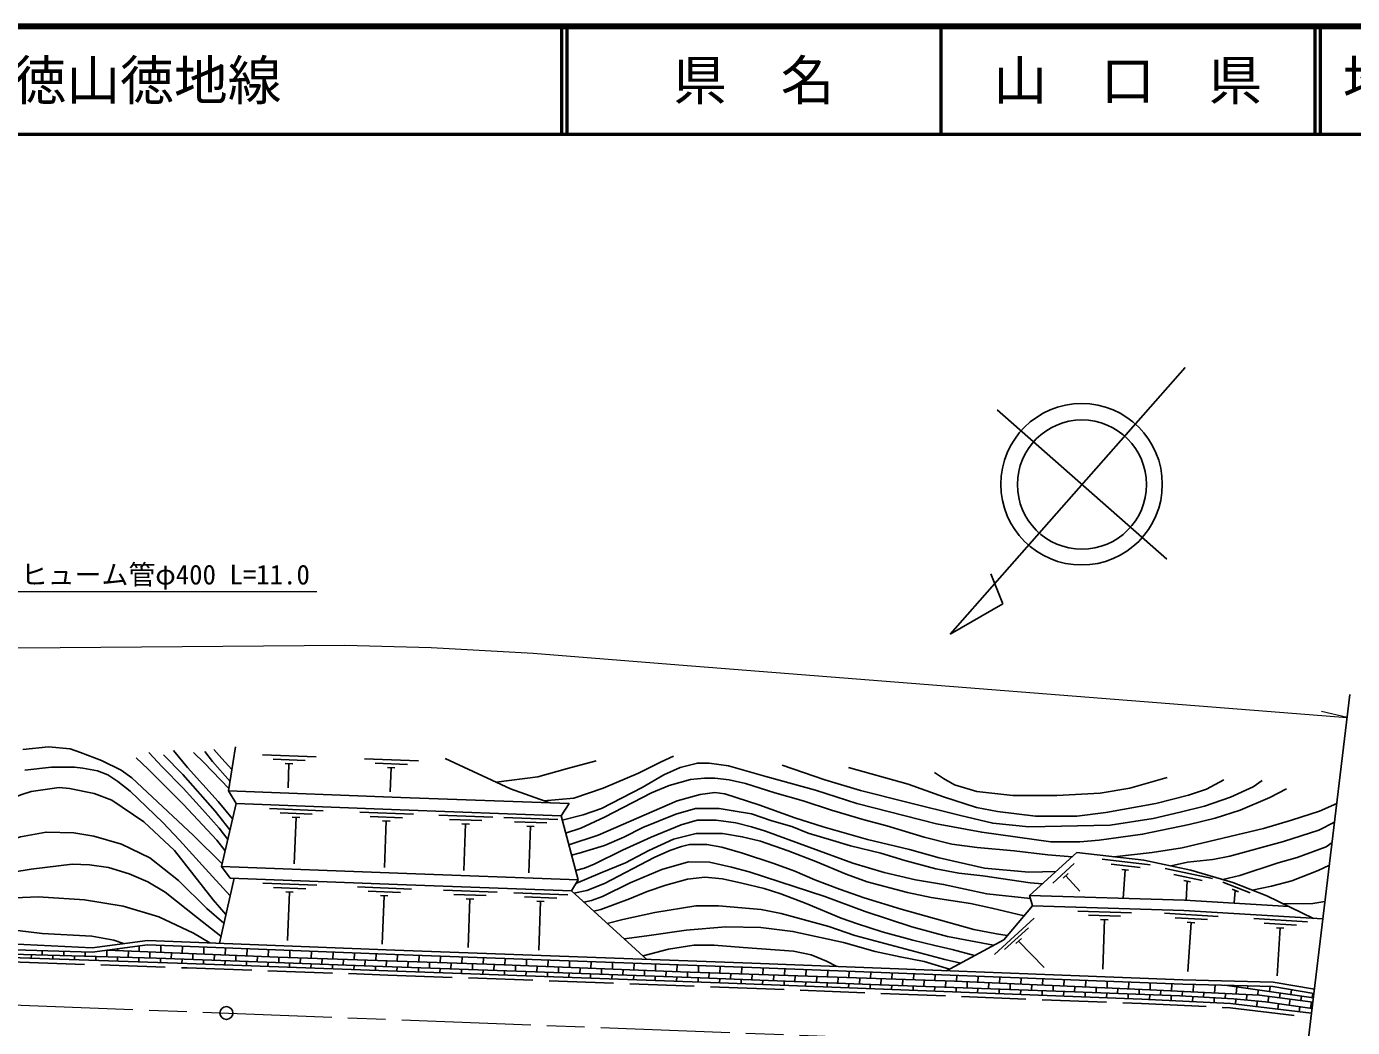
# Model space of a CAD drawing. Units: millimetres at full size, sheet at 1:1000; details may follow other scales. Extents: x 40000 to 680000, y 20000 to 380000.
# Drawn here: x 248040 to 371262, y 286991 to 380000 of the extents above; entities that cross this region are included whole.
import ezdxf
from ezdxf.enums import TextEntityAlignment as Align

# ---------------------------------------------------------------- set-up
doc = ezdxf.new("R2010")
doc.units = ezdxf.units.MM
doc.header["$LTSCALE"] = 1000
doc.linetypes.add('CHAIN', pattern=[18.5, 12, -1.5, 3.5, -1.5])
doc.linetypes.add('DASHED', pattern=[7.5, 6, -1.5])
for name, color, linetype, lineweight in [('M-BGD', 7, 'Continuous', 25), ('M-BMK', 2, 'CHAIN', 13), ('M-BMK-OTRS', 5, 'Continuous', 25), ('M-BMK-SRVR', 3, 'Continuous', 25), ('M-STR-HTXT', 7, 'Continuous', 13), ('M-TTL', 2, 'Continuous', 140), ('M-TTL-LINE', 7, 'Continuous', 50)]:
    doc.layers.add(name, color=color, linetype=linetype, lineweight=lineweight)
doc.layers.add('M-TTL-TXT', color=7, linetype='Continuous')
doc.styles.add('ＭＳ ゴシック', font='')
doc.styles.get('ＭＳ ゴシック').set_extended_font_data('MS Gothic')

msp = doc.modelspace()

# ---------------------------------------------------------------- linework, layer by layer
at = {"layer": 'M-BGD'}
for p, q in [((274957, 312128), (269961, 312324)), ((273944, 311807), (270946, 311925)), ((284454, 311755), (279458, 311951)), ((272781, 311493), (272081, 311520)), ((272431, 311506), (272343, 309272)), ((283441, 311435), (280443, 311552)), ((282278, 311120), (281578, 311148)), ((281928, 311134), (281840, 308900)), ((275610, 307132), (270613, 307328)), ((274596, 306812), (271599, 306929)), ((283996, 306803), (279000, 306999)), ((273433, 306497), (272734, 306525)), ((273083, 306511), (272914, 302194)), ((282982, 306483), (279985, 306600)), ((281819, 306168), (281120, 306196)), ((281469, 306182), (281300, 301865)), ((291368, 306538), (286371, 306720)), ((290355, 306215), (287357, 306324)), ((289193, 305897), (288493, 305922)), ((288843, 305910), (288686, 301592)), ((297402, 306318), (292405, 306500)), ((296389, 305995), (293391, 306104)), ((295227, 305677), (294528, 305702)), ((294877, 305690), (294720, 301372)), ((345404, 302221), (343410, 300399)), ((352465, 302096), (347996, 302624)), ((351529, 301844), (348848, 302161)), ((265963, 294811), (267329, 300862)), ((344842, 301301), (344377, 300876)), ((344609, 301088), (345917, 299657)), ((350459, 301608), (349833, 301682)), ((350146, 301645), (349944, 298987)), ((358262, 300830), (353856, 301748)), ((357307, 300661), (354664, 301212)), ((275004, 300201), (270008, 300397)), ((273990, 299880), (270993, 299998)), ((272827, 299566), (272128, 299593)), ((272477, 299579), (272300, 295063)), ((283803, 299856), (278807, 300052)), ((282790, 299535), (279792, 299653)), ((291772, 299569), (286776, 299751)), ((298330, 299330), (293334, 299512)), ((356220, 300520), (355604, 300648)), ((355912, 300584), (355803, 298805)), ((361739, 299506), (359226, 300493)), ((360666, 299605), (360080, 299835)), ((360373, 299720), (360270, 298586)), ((281626, 299220), (280927, 299248)), ((281277, 299234), (281100, 294718)), ((290760, 299245), (287762, 299355)), ((289598, 298927), (288898, 298953)), ((289248, 298940), (289083, 294423)), ((297318, 299006), (294320, 299116)), ((296156, 298688), (295456, 298714)), ((295806, 298701), (295641, 294184)), ((341679, 297144), (337986, 293772)), ((350725, 297653), (345727, 297804)), ((349714, 297323), (346716, 297414)), ((348554, 296998), (347854, 297019)), ((348204, 297009), (348065, 292410)), ((358795, 297309), (353804, 297615)), ((357775, 297011), (354781, 297194)), ((367076, 296802), (362085, 297107)), ((341143, 296248), (338927, 294225)), ((356605, 296722), (355906, 296764)), ((356256, 296743), (355976, 292182)), ((366056, 296503), (363061, 296687)), ((364886, 296214), (364187, 296257)), ((364537, 296236), (364264, 291784)), ((258522, 294569), (258508, 294049)), ((260537, 294623), (260512, 293968)), ((262535, 294545), (262510, 293887)), ((340496, 295251), (339979, 294779)), ((340237, 295015), (342621, 292566)), ((248496, 293750), (248487, 293422)), ((249506, 294124), (249495, 293723)), ((250495, 293696), (250486, 293353)), ((251506, 294065), (251495, 293668)), ((252494, 293641), (252485, 293285)), ((253505, 294007), (253494, 293614)), ((254494, 293587), (254484, 293216)), ((255510, 294169), (255493, 293559)), ((256493, 293532), (256482, 293148)), ((256514, 294302), (256509, 294130)), ((257508, 294090), (257493, 293505)), ((258492, 293478), (258481, 293080)), ((259507, 294009), (259492, 293450)), ((260491, 293419), (260476, 293011)), ((261511, 293928), (261491, 293382)), ((262490, 293344), (262475, 292943)), ((263509, 293847), (263489, 293307)), ((264533, 294467), (264509, 293806)), ((265508, 293766), (265488, 293231)), ((266532, 294388), (266507, 293725)), ((267506, 293685), (267486, 293156)), ((268530, 294310), (268505, 293644)), ((269505, 293604), (269485, 293081)), ((270526, 294232), (270503, 293563)), ((271502, 293523), (271484, 293010)), ((272525, 294153), (272501, 293489)), ((273501, 293455), (273482, 292939)), ((274523, 294075), (274500, 293420)), ((275500, 293386), (275481, 292868)), ((276522, 293996), (276499, 293352)), ((277498, 293317), (277480, 292797)), ((278520, 293918), (278498, 293283)), ((280518, 293840), (280496, 293214)), ((282517, 293762), (282495, 293145)), ((284515, 293689), (284494, 293077)), ((286514, 293616), (286493, 293008)), ((288513, 293543), (288492, 292939)), ((290512, 293471), (290490, 292871)), ((292510, 293398), (292489, 292796)), ((294509, 293325), (294488, 292720)), ((264488, 293269), (264474, 292873)), ((266487, 293194), (266472, 292802)), ((268486, 293119), (268471, 292732)), ((270484, 293045), (270471, 292661)), ((272483, 292974), (272469, 292591)), ((274482, 292903), (274468, 292520)), ((276480, 292832), (276467, 292449)), ((278479, 292761), (278466, 292379)), ((279497, 293249), (279479, 292726)), ((280478, 292690), (280465, 292308)), ((281496, 293180), (281477, 292655)), ((282477, 292620), (282463, 292237)), ((283495, 293111), (283476, 292585)), ((284476, 292550), (284462, 292163)), ((285493, 293042), (285475, 292515)), ((286474, 292480), (286461, 292090)), ((287492, 292974), (287474, 292445)), ((288473, 292410), (288459, 292017)), ((289491, 292905), (289472, 292375)), ((290472, 292340), (290458, 291944)), ((291490, 292834), (291471, 292305)), ((292471, 292270), (292457, 291871)), ((293488, 292758), (293470, 292234)), ((294469, 292199), (294455, 291798)), ((295488, 292682), (295469, 292164)), ((296468, 292127), (296453, 291725)), ((296509, 293252), (296487, 292644)), ((297486, 292606), (297467, 292091)), ((298467, 292054), (298452, 291651)), ((298508, 293179), (298486, 292568)), ((299485, 292530), (299466, 292017)), ((300507, 293106), (300484, 292492)), ((301483, 292454), (301465, 291944)), ((302505, 293033), (302483, 292416)), ((303482, 292378), (303463, 291870)), ((304504, 292960), (304481, 292340)), ((305481, 292302), (305462, 291796)), ((306503, 292887), (306480, 292264)), ((307479, 292226), (307461, 291723)), ((308501, 292815), (308478, 292188)), ((309478, 292153), (309459, 291649)), ((310500, 292742), (310477, 292118)), ((311478, 292084), (311458, 291574)), ((312501, 292669), (312477, 292050)), ((314500, 292596), (314476, 291981)), ((316499, 292521), (316475, 291913)), ((318497, 292443), (318474, 291844)), ((320496, 292366), (320473, 291775)), ((322494, 292289), (322471, 291707)), ((324493, 292211), (324470, 291638)), ((326491, 292134), (326469, 291569)), ((328486, 292057), (328466, 291501)), ((300465, 291980), (300451, 291578)), ((302464, 291907), (302449, 291505)), ((304463, 291833), (304448, 291432)), ((306461, 291760), (306447, 291359)), ((308460, 291686), (308445, 291286)), ((310459, 291613), (310444, 291212)), ((312457, 291535), (312442, 291139)), ((313477, 292015), (313456, 291496)), ((314456, 291457), (314440, 291062)), ((315475, 291947), (315455, 291418)), ((316454, 291379), (316439, 290984)), ((317474, 291878), (317453, 291340)), ((318453, 291301), (318437, 290906)), ((319473, 291810), (319452, 291262)), ((320451, 291223), (320436, 290828)), ((321472, 291741), (321450, 291184)), ((322449, 291145), (322434, 290750)), ((323471, 291672), (323449, 291106)), ((324448, 291067), (324433, 290672)), ((325470, 291604), (325447, 291028)), ((326446, 290989), (326431, 290595)), ((327467, 291535), (327446, 290951)), ((328445, 290915), (328431, 290517)), ((329466, 291467), (329444, 290879)), ((330444, 290843), (330429, 290439)), ((330485, 291980), (330465, 291432)), ((331464, 291398), (331443, 290807)), ((332483, 291902), (332464, 291364)), ((333463, 291329), (333442, 290735)), ((334482, 291825), (334463, 291293)), ((335462, 291249), (335441, 290663)), ((336480, 291748), (336461, 291205)), ((337460, 291161), (337439, 290591)), ((338479, 291670), (338459, 291117)), ((339458, 291074), (339438, 290519)), ((340477, 291593), (340457, 291030)), ((341456, 290986), (341437, 290447)), ((342476, 291516), (342455, 290942)), ((343454, 290898), (343435, 290375)), ((344474, 291438), (344453, 290854)), ((345453, 290810), (345434, 290303)), ((346473, 291361), (346452, 290766)), ((348472, 291284), (348450, 290678)), ((350470, 291206), (350448, 290590)), ((352469, 291129), (352446, 290502)), ((354467, 291052), (354444, 290402)), ((356493, 290987), (356451, 290302)), ((358493, 290937), (358449, 290203)), ((359403, 290915), (367629, 289755)), ((359494, 290912), (359493, 290902)), ((361529, 290862), (361508, 290618)), ((363615, 290810), (363546, 290331)), ((332442, 290771), (332428, 290361)), ((334441, 290699), (334426, 290283)), ((336440, 290627), (336425, 290206)), ((338439, 290555), (338423, 290128)), ((340437, 290483), (340422, 290050)), ((342436, 290411), (342420, 289972)), ((344435, 290339), (344419, 289894)), ((346433, 290267), (346417, 289817)), ((347451, 290722), (347433, 290230)), ((348432, 290194), (348415, 289739)), ((349449, 290634), (349431, 290158)), ((350431, 290121), (350414, 289661)), ((351447, 290546), (351430, 290085)), ((352429, 290048), (352412, 289577)), ((353445, 290452), (353429, 290012)), ((354428, 289975), (354410, 289482)), ((355453, 290352), (355427, 289934)), ((356425, 289874), (356396, 289387)), ((357450, 290252), (357424, 289813)), ((358422, 289753), (358394, 289292)), ((359448, 290153), (359420, 289692)), ((360418, 289626), (360378, 289165)), ((360516, 290758), (360459, 290102)), ((361458, 290052), (361414, 289539)), ((362499, 290478), (362458, 290003)), ((363481, 289881), (363405, 289353)), ((364536, 290191), (364473, 289750)), ((365464, 289619), (365384, 289067)), ((365592, 290503), (365527, 290052)), ((366517, 289912), (366455, 289488)), ((367563, 290162), (367507, 289773)), ((362410, 289453), (362364, 288925)), ((364395, 289210), (364319, 288689)), ((366374, 288924), (366305, 288450)), ((367447, 289357), (367364, 288781))]:
    msp.add_line(p, q, dxfattribs=at)
for points in [[(266213, 302192), (263554, 304832), (257814, 310178), (256825, 310903), (255007, 311785), (253044, 312528), (252094, 312893), (250078, 313075), (247711, 312814)], [(266954, 300877), (266159, 301959), (267521, 307810), (266816, 308988), (267459, 313082)], [(258221, 312047), (259359, 310998), (262623, 307713), (265714, 304392), (266498, 303414)], [(259396, 312548), (260651, 311220), (262598, 309227), (264406, 307252), (265943, 305505), (266741, 304460)], [(260762, 312319), (262559, 310496), (265565, 307087), (266949, 305351)], [(261698, 312719), (263001, 311150), (265847, 307975), (267188, 306376)], [(263557, 312548), (264554, 311596), (266848, 309195)], [(264620, 312639), (265324, 311707), (266950, 309845)], [(265436, 312834), (266179, 311983), (267126, 310966)], [(286940, 311989), (293006, 309179), (296666, 307856)], [(300981, 311768), (298323, 311070), (295551, 310275), (291689, 309789)], [(308176, 312193), (307030, 311687), (304899, 310622), (301635, 309227), (298907, 308295), (296127, 308051)], [(266960, 299230), (264686, 301729), (262251, 304383), (260704, 306032), (257679, 308946), (256530, 309841), (255599, 310452), (254629, 310825), (253263, 311092), (252485, 311191), (250347, 311191), (247870, 310892)], [(365142, 309175), (363595, 308349), (360831, 307169), (358516, 306429), (356090, 305867), (351757, 304952), (347724, 304388), (345920, 304249), (343240, 304249), (336817, 305127), (332616, 305903), (325191, 307814), (321348, 309041), (316758, 310299), (313280, 311311), (311490, 311560), (310384, 311560), (308771, 311137), (307276, 310466), (305252, 309302), (301486, 307353), (299778, 306759), (297823, 306241)], [(362863, 309945), (362021, 309349), (359937, 308395), (357516, 307553), (355246, 306998), (352753, 306424), (348730, 305797), (341199, 305639), (337830, 305962), (334841, 306685), (329859, 307923), (325532, 309001), (322239, 309990), (318263, 311355)], [(324430, 311157), (329980, 309600), (333256, 308433), (336322, 307425), (338275, 307052), (341813, 306638), (345647, 306638), (348334, 306968), (352983, 307796), (356032, 308562), (357697, 309145), (359297, 309994)], [(354040, 310228), (350572, 309226), (347807, 308765), (343798, 308558), (339701, 308558), (336349, 308903), (334282, 309538), (333268, 310114), (332414, 310692)], [(298136, 305061), (299568, 305513), (301758, 306522), (306108, 308806), (307747, 309470), (309742, 310039), (311030, 310151), (312010, 310155), (313333, 310002), (314865, 309655), (317596, 308781), (320216, 308049), (322855, 307189), (325868, 306290), (327998, 305743), (331448, 304684), (334035, 304025), (336373, 303704), (339811, 303414), (342944, 303036), (345208, 302854)], [(266564, 297477), (265370, 298851), (261777, 303431), (258955, 306089), (255959, 308114), (254322, 308723), (252026, 309202), (251088, 309280), (248485, 308931), (247596, 308651), (245749, 307916), (244632, 307391), (242224, 306145), (237958, 303706), (235738, 302528), (234403, 301926), (232589, 301306), (230803, 300772), (229184, 300456), (226858, 300153), (225240, 300022), (222380, 300125), (218716, 300111)], [(266816, 308988), (282813, 308361), (298471, 307790)], [(343715, 301491), (341184, 301438), (337060, 301798), (332853, 302757), (330103, 303542), (326195, 304469), (322071, 305644), (319430, 306479), (316103, 307689), (312936, 308701), (311995, 308826), (310644, 308652), (308496, 308042), (301153, 304846), (298426, 303965)], [(267521, 307810), (282770, 307212), (297710, 306667)], [(298471, 307790), (297710, 306667), (299290, 300705), (298689, 299677), (305697, 293317)], [(298677, 303017), (299413, 303191), (301750, 303887), (303552, 304668), (305319, 305561), (308387, 306817), (310208, 307337), (312415, 307337), (313710, 307133), (315423, 306837), (317295, 306204), (319173, 305673), (320677, 305058), (322981, 304364), (324627, 303869), (327439, 303197), (329676, 302499), (332540, 301735), (334690, 301330), (336910, 301078), (341307, 300419), (342470, 300353)], [(369805, 307798), (368185, 307092), (365581, 306247), (362981, 305492), (355441, 303690), (352632, 303246), (349085, 302858)], [(341336, 298980), (337292, 299405), (333257, 300281), (330663, 300719), (327732, 301402), (324835, 302250), (316726, 305225), (315404, 305631), (313947, 305998), (312124, 306247), (310374, 306247), (308886, 305812), (306087, 304679), (303430, 303462), (300791, 302175), (299901, 301799), (299059, 301576)], [(369598, 306081), (368133, 305324), (364862, 304269), (359854, 302901), (358270, 302598), (355942, 302339), (354403, 302001)], [(266386, 296686), (264807, 298057), (262175, 300647), (259500, 302759), (256881, 304021), (254304, 304778), (252447, 305083), (249860, 305145), (247486, 304699), (244892, 303860), (243374, 303325), (240198, 302126), (236790, 300943), (233232, 299952), (231486, 299531), (229328, 299236), (225344, 298915)], [(340742, 297368), (337751, 298085), (335755, 298504), (332116, 299057), (329922, 299519), (326174, 300533), (324216, 301231), (321389, 302412), (318822, 303417), (316260, 304295), (314550, 304718), (312725, 305015), (310261, 305015), (308175, 304475), (305869, 303421), (303693, 302280), (301354, 301344), (299088, 300360)], [(298901, 299484), (300097, 299706), (301742, 300382), (306365, 302784), (307829, 303431), (308923, 303818), (309648, 303986), (311276, 303986), (312648, 303737), (314574, 303202), (317488, 302219), (319438, 301508), (321292, 300717), (323591, 299830), (325898, 299052), (329313, 297976), (336083, 296086), (338191, 295683), (339185, 295532)], [(333538, 292262), (338859, 295147), (341524, 298291), (341262, 299249), (345655, 303263), (351880, 302527), (356231, 301621), (360136, 300458), (363310, 299211), (367647, 297127)], [(369370, 304188), (368806, 303778), (366108, 302773), (364363, 302278), (360782, 301105), (359219, 300731)], [(266112, 295471), (263938, 297176), (260930, 299561), (259327, 300514), (257568, 301267), (255667, 301846), (253887, 302097), (252290, 302167), (248470, 301713), (245206, 301186), (241871, 300478), (237733, 299351), (235335, 298635), (232914, 298093), (230371, 297903)], [(266159, 301959), (282547, 301316), (299290, 300705)], [(337914, 294635), (333636, 295455), (330319, 296354), (325970, 297782), (322232, 299158), (315184, 301451), (313550, 301883), (311514, 302340), (309560, 302375), (307066, 301682), (304125, 300436), (301578, 299173), (300542, 298781), (299830, 298641)], [(369115, 302076), (368071, 301568), (365612, 300614), (363724, 300133), (361933, 299752)], [(266954, 300877), (282507, 300267), (298689, 299677)], [(300748, 297808), (301418, 297945), (304064, 298954), (305707, 299622), (307466, 300220), (309452, 300757), (311088, 300964), (312709, 300811), (314505, 300414), (316601, 299896), (318128, 299398), (320488, 298497), (323747, 297138), (325260, 296622), (327546, 295868), (330402, 295095), (332441, 294597), (334054, 294250), (336126, 293665)], [(233162, 297191), (234729, 297549), (242595, 298626), (246957, 299028), (249128, 299120), (253437, 298852), (257019, 298267), (260328, 297262), (263545, 295764), (265069, 294846)], [(334862, 292980), (333389, 293314), (325031, 295535), (322588, 296374), (318155, 297590), (316296, 297943), (312348, 298307), (310228, 298307), (306444, 297681), (303458, 297032), (302008, 296664)], [(341262, 299249), (355641, 298815), (365377, 298218)], [(341524, 298291), (355597, 297865), (368512, 297074)], [(368708, 298698), (367566, 298524), (364860, 298467)], [(147332, 290890), (167953, 295184), (179275, 296235), (197414, 297510), (239800, 296312), (243948, 294885), (254132, 294389), (259277, 295073), (282276, 294171), (315447, 292962), (355496, 291412), (363889, 291203), (367724, 290541)], [(257065, 294779), (256153, 295115), (254105, 295488), (249479, 295733), (246172, 296115), (242584, 296752), (240503, 297003), (238929, 297003), (235686, 296547)], [(147454, 290303), (168042, 294590), (179324, 295637), (197427, 296909), (239691, 295715), (243834, 294289), (254149, 293988), (259295, 294672), (282261, 293771), (315432, 292562), (355483, 291012), (363850, 290804), (367676, 290143)], [(303580, 295238), (305701, 295505), (309344, 296042), (313021, 296337), (316282, 296291), (319258, 295914), (323950, 294874), (326914, 294037), (329215, 293552), (331457, 293109), (333814, 292412)], [(323345, 292656), (322398, 293166), (320967, 293755), (319329, 294071), (314638, 294421), (311951, 294653), (310039, 294637), (307706, 294262), (305349, 293633)], [(245486, 293532), (247456, 293457), (262982, 292925), (281627, 292267), (312458, 291139), (351676, 289612), (359928, 289219), (367455, 288311)], [(245497, 293832), (260134, 293433), (269524, 293080), (280269, 292698), (295351, 292168), (310632, 291606), (327310, 290955), (345426, 290304), (355222, 289946), (360201, 289645), (363176, 289386), (367509, 288760)], [(255520, 294170), (271383, 293528), (290805, 292860), (308802, 292176), (334273, 291302), (352427, 290503), (362628, 289994), (367579, 289339)]]:
    msp.add_lwpolyline(points, dxfattribs=at)
at = {"layer": 'M-BGD', "linetype": 'DASHED'}
msp.add_lwpolyline([(245470, 293133), (247441, 293057), (262968, 292526), (281613, 291867), (312442, 290739), (351659, 289212), (359894, 288820), (367407, 287914)], dxfattribs=at)
at = {"layer": 'M-BMK'}
msp.add_line((208967, 290567), (359105, 284746), dxfattribs=at)
at = {"layer": 'M-BMK-OTRS'}
msp.add_line((371026, 317923), (362111, 244003), dxfattribs=at)
at = {"layer": 'M-BMK-SRVR'}
for p, q in [((355706, 348319), (333875, 323533)), ((354001, 330497), (338243, 344378)), ((338780, 326370), (337658, 329153)), ((333875, 323533), (338780, 326370))]:
    msp.add_line(p, q, dxfattribs=at)
for centre, radius in [((346090, 337466), 7500), ((346122, 337438), 6000), ((266616, 288332), 600)]:
    msp.add_circle(centre, radius, dxfattribs=at)
at = {"layer": 'M-STR-HTXT'}
msp.add_line((370771, 315807), (368374, 316339), dxfattribs=at)
for points in [[(244912, 292804), (246997, 327507), (275024, 327507)], [(78480, 317273), (81950, 316437), (85857, 315973), (92567, 315960), (109987, 316904), (125671, 318659), (135228, 319661), (145281, 320471), (157848, 321084), (183330, 321981), (209044, 322014), (251167, 322296), (277626, 322507), (285652, 322286), (295113, 321779), (308650, 320702), (370771, 315807)]]:
    msp.add_lwpolyline(points, dxfattribs=at)
at = {"layer": 'M-TTL'}
msp.add_line((680000, 380000), (40000, 380000), dxfattribs=at)
at = {"layer": 'M-TTL-LINE'}
for p, q in [((297750, 380000), (297750, 370000)), ((298250, 380000), (298250, 370000)), ((333000, 380000), (333000, 370000)), ((367750, 380000), (367750, 370000)), ((368250, 380000), (368250, 370000)), ((40000, 370000), (680000, 370000))]:
    msp.add_line(p, q, dxfattribs=at)

# ---------------------------------------------------------------- texts
at = {"layer": 'M-STR-HTXT', "style": 'ＭＳ ゴシック'}
msp.add_text('ヒューム管φ400 L=11.0', height=1833, dxfattribs=at).set_placement((247509, 327607), align=Align.BOTTOM_LEFT)
at = {"layer": 'M-TTL-TXT', "style": 'ＭＳ ゴシック'}
for s, p in [('主要地方道\u3000徳山徳地線', (216734, 375000)), ('地 名', (370380, 375000))]:
    msp.add_text(s, height=3666, dxfattribs=at).set_placement(p, align=Align.MIDDLE_LEFT)
for s, p in [('県\u3000名', (315625, 375000)), ('山\u3000口\u3000県', (350375, 375000))]:
    msp.add_text(s, height=3666, dxfattribs=at).set_placement(p, align=Align.MIDDLE_CENTER)

doc.saveas('drawing.dxf')
